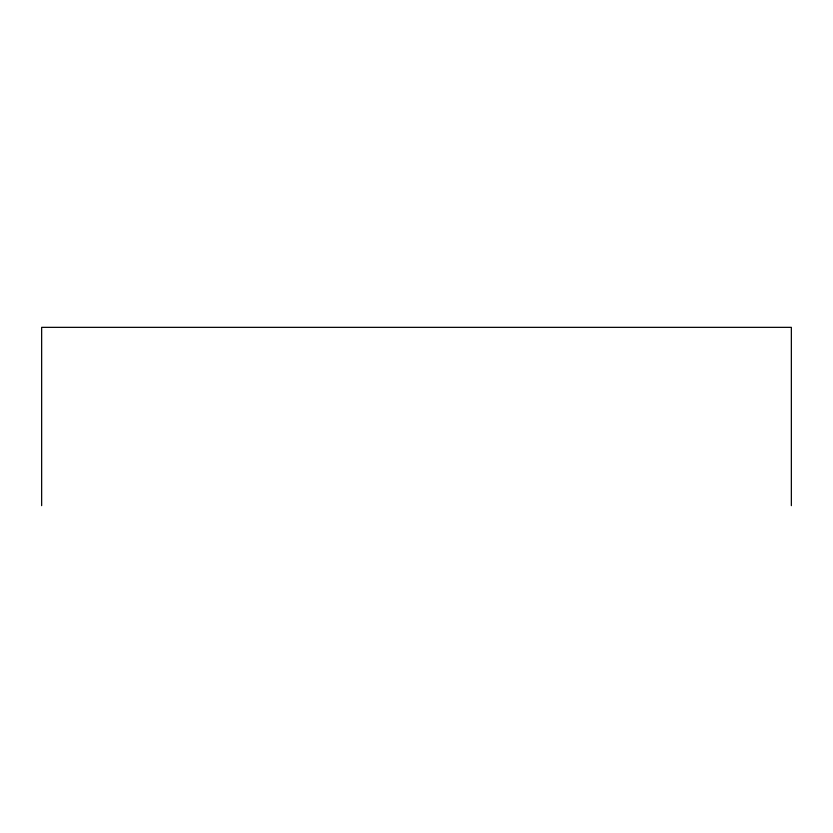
<?xml version="1.0" encoding="UTF-8"?>
<svg xmlns="http://www.w3.org/2000/svg" width="833" height="833" viewBox="0 0 833 833"><rect width="100%" height="100%" fill="white"/><g stroke="black" fill="none" stroke-linecap="round" stroke-linejoin="round"><path stroke-width="1.25" d="M791.35 505.652L791.35 327.348L41.65 327.348L41.65 505.652"/></g></svg>
